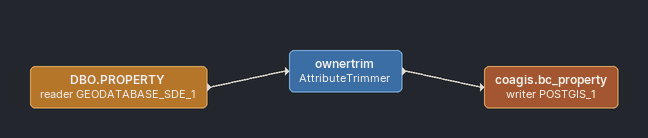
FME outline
DBO.PROPERTY (reader GEODATABASE_SDE_1)
    -> ownertrim
ownertrim: AttributeTrimmer
    -> coagis.bc_property (writer POSTGIS_1)
coagis.bc_property (writer POSTGIS_1)
